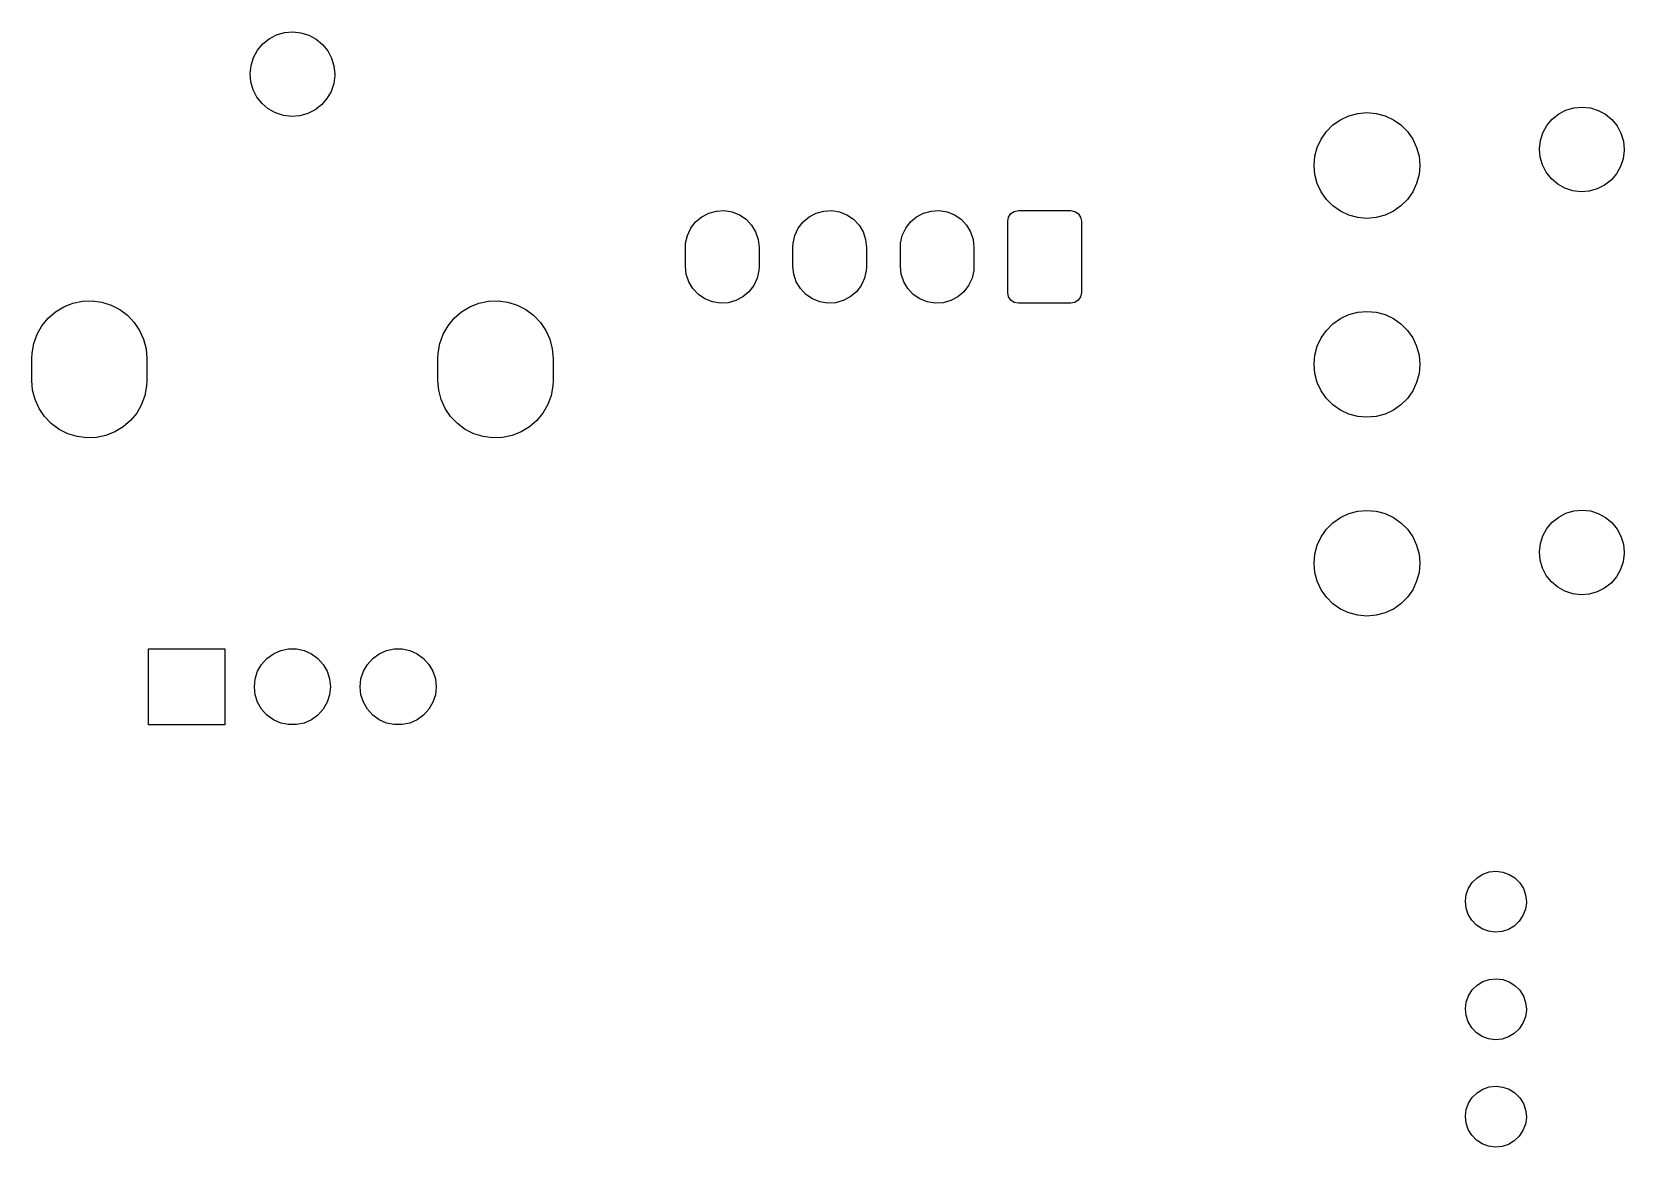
# Model space of a CAD drawing. Extents: x 57 to 241, y -129 to -56.
# Drawn here: x 203.39 to 241.03, y -82 to -55.64 of the extents above; entities that cross this region are included whole.
import ezdxf

# ---------------------------------------------------------------- set-up
doc = ezdxf.new("R2010")
doc.units = 0
doc.layers.add('BLACK', color=7, linetype='CONTINUOUS')

msp = doc.modelspace()

# ---------------------------------------------------------------- linework, layer by layer
at = {"layer": 'BLACK', "linetype": 'CONTINUOUS'}
for p, q in [((209.175, -55.7148), (209.363, -55.6597)), ((209.363, -55.6597), (209.557, -55.642)), ((209.557, -55.642), (209.751, -55.6624)), ((209.751, -55.6624), (209.938, -55.7201)), ((208.631, -56.2481), (208.725, -56.077)), ((208.725, -56.077), (208.85, -55.9275)), ((208.85, -55.9275), (209.002, -55.8052)), ((209.002, -55.8052), (209.175, -55.7148)), ((209.938, -55.7201), (210.109, -55.813)), ((210.109, -55.813), (210.26, -55.9374)), ((210.26, -55.9374), (210.383, -56.0886)), ((208.55, -56.628), (208.572, -56.4341)), ((208.572, -56.4341), (208.631, -56.2481)), ((210.383, -56.0886), (210.475, -56.2609)), ((210.475, -56.2609), (210.531, -56.4478)), ((210.531, -56.4478), (210.55, -56.642)), ((208.566, -56.8225), (208.55, -56.628)), ((208.62, -57.0101), (208.566, -56.8225)), ((210.55, -56.6699), (210.525, -56.8635)), ((210.55, -56.642), (210.55, -56.6699)), ((208.709, -57.1837), (208.62, -57.0101)), ((208.831, -57.3367), (208.709, -57.1837)), ((210.464, -57.0487), (210.367, -57.2184)), ((210.525, -56.8635), (210.464, -57.0487)), ((208.979, -57.4631), (208.831, -57.3367)), ((209.15, -57.5584), (208.979, -57.4631)), ((209.335, -57.6187), (209.15, -57.5584)), ((209.912, -57.5743), (209.724, -57.6268)), ((210.086, -57.4863), (209.912, -57.5743)), ((210.24, -57.3662), (210.086, -57.4863)), ((210.367, -57.2184), (210.24, -57.3662)), ((234.522, -57.6254), (234.733, -57.569)), ((234.733, -57.569), (234.95, -57.55)), ((234.95, -57.55), (235.167, -57.569)), ((235.167, -57.569), (235.378, -57.6254)), ((239.33, -57.7055), (239.482, -57.5832)), ((239.482, -57.5832), (239.655, -57.4928)), ((239.655, -57.4928), (239.843, -57.4377)), ((239.843, -57.4377), (240.037, -57.42)), ((240.037, -57.42), (240.231, -57.4404)), ((240.231, -57.4404), (240.418, -57.4981)), ((240.418, -57.4981), (240.589, -57.591)), ((209.529, -57.6418), (209.335, -57.6187)), ((209.724, -57.6268), (209.529, -57.6418)), ((233.992, -57.9965), (234.147, -57.8424)), ((234.147, -57.8424), (234.325, -57.7175)), ((234.325, -57.7175), (234.522, -57.6254)), ((235.378, -57.6254), (235.575, -57.7175)), ((235.575, -57.7175), (235.753, -57.8424)), ((235.753, -57.8424), (235.908, -57.9965)), ((239.111, -58.0261), (239.205, -57.855)), ((239.205, -57.855), (239.33, -57.7055)), ((240.589, -57.591), (240.74, -57.7154)), ((240.74, -57.7154), (240.863, -57.8666)), ((240.863, -57.8666), (240.955, -58.0389)), ((233.775, -58.3725), (233.867, -58.175)), ((233.867, -58.175), (233.992, -57.9965)), ((235.908, -57.9965), (236.033, -58.175)), ((236.033, -58.175), (236.125, -58.3725)), ((239.03, -58.406), (239.052, -58.2121)), ((239.052, -58.2121), (239.111, -58.0261)), ((240.955, -58.0389), (241.011, -58.2258)), ((241.011, -58.2258), (241.03, -58.42)), ((233.7, -58.8), (233.719, -58.5829)), ((233.719, -58.5829), (233.775, -58.3725)), ((236.125, -58.3725), (236.181, -58.5829)), ((236.181, -58.5829), (236.2, -58.8)), ((239.046, -58.6005), (239.03, -58.406)), ((239.1, -58.7881), (239.046, -58.6005)), ((241.005, -58.6415), (240.944, -58.8267)), ((241.03, -58.4479), (241.005, -58.6415)), ((241.03, -58.42), (241.03, -58.4479)), ((233.719, -59.0171), (233.7, -58.8)), ((233.775, -59.2275), (233.719, -59.0171)), ((236.181, -59.0171), (236.125, -59.2275)), ((236.2, -58.8), (236.181, -59.0171)), ((239.189, -58.9617), (239.1, -58.7881)), ((239.311, -59.1147), (239.189, -58.9617)), ((240.847, -58.9964), (240.72, -59.1442)), ((240.944, -58.8267), (240.847, -58.9964)), ((233.867, -59.425), (233.775, -59.2275)), ((233.992, -59.6035), (233.867, -59.425)), ((236.033, -59.425), (235.908, -59.6035)), ((236.125, -59.2275), (236.033, -59.425)), ((239.459, -59.2411), (239.311, -59.1147)), ((239.63, -59.3364), (239.459, -59.2411)), ((239.815, -59.3967), (239.63, -59.3364)), ((240.009, -59.4198), (239.815, -59.3967)), ((240.204, -59.4048), (240.009, -59.4198)), ((240.392, -59.3523), (240.204, -59.4048)), ((240.566, -59.2643), (240.392, -59.3523)), ((240.72, -59.1442), (240.566, -59.2643)), ((234.147, -59.7576), (233.992, -59.6035)), ((234.325, -59.8825), (234.147, -59.7576)), ((235.753, -59.7576), (235.575, -59.8825)), ((235.908, -59.6035), (235.753, -59.7576)), ((218.966, -60.2843), (219.08, -60.135)), ((219.08, -60.135), (219.224, -60.0137)), ((219.224, -60.0137), (219.39, -59.9261)), ((219.39, -59.9261), (219.571, -59.8762)), ((219.571, -59.8762), (219.759, -59.8664)), ((219.759, -59.8664), (219.944, -59.897)), ((219.944, -59.897), (220.118, -59.9668)), ((220.118, -59.9668), (220.274, -60.0725)), ((220.274, -60.0725), (220.403, -60.209)), ((220.403, -60.209), (220.5, -60.3701)), ((221.506, -60.2843), (221.62, -60.135)), ((221.62, -60.135), (221.764, -60.0137)), ((221.764, -60.0137), (221.93, -59.9261)), ((221.93, -59.9261), (222.111, -59.8762)), ((222.111, -59.8762), (222.299, -59.8664)), ((222.299, -59.8664), (222.484, -59.897)), ((222.484, -59.897), (222.658, -59.9668)), ((222.658, -59.9668), (222.814, -60.0725)), ((222.814, -60.0725), (222.943, -60.209)), ((222.943, -60.209), (223.04, -60.3701)), ((224.046, -60.2843), (224.16, -60.135)), ((224.16, -60.135), (224.304, -60.0137)), ((224.304, -60.0137), (224.47, -59.9261)), ((224.47, -59.9261), (224.651, -59.8762)), ((224.651, -59.8762), (224.839, -59.8664)), ((224.839, -59.8664), (225.024, -59.897)), ((225.024, -59.897), (225.198, -59.9668)), ((225.198, -59.9668), (225.354, -60.0725)), ((225.354, -60.0725), (225.483, -60.209)), ((225.483, -60.209), (225.58, -60.3701)), ((226.46, -60.115), (226.479, -60.0193)), ((226.46, -61.805), (226.46, -60.115)), ((226.479, -60.0193), (226.533, -59.9382)), ((226.533, -59.9382), (226.614, -59.884)), ((226.614, -59.884), (226.71, -59.865)), ((226.71, -59.865), (227.95, -59.865)), ((227.95, -59.865), (228.046, -59.884)), ((228.046, -59.884), (228.127, -59.9382)), ((228.127, -59.9382), (228.181, -60.0193)), ((228.181, -60.0193), (228.2, -60.115)), ((228.2, -60.115), (228.2, -61.805)), ((234.522, -59.9746), (234.325, -59.8825)), ((234.733, -60.031), (234.522, -59.9746)), ((234.95, -60.05), (234.733, -60.031)), ((235.167, -60.031), (234.95, -60.05)), ((235.378, -59.9746), (235.167, -60.031)), ((235.575, -59.8825), (235.378, -59.9746)), ((218.845, -60.638), (218.886, -60.4546)), ((218.886, -60.4546), (218.966, -60.2843)), ((220.5, -60.3701), (220.56, -60.5482)), ((220.56, -60.5482), (220.58, -60.735)), ((221.385, -60.638), (221.426, -60.4546)), ((221.426, -60.4546), (221.506, -60.2843)), ((223.04, -60.3701), (223.1, -60.5482)), ((223.1, -60.5482), (223.12, -60.735)), ((223.925, -60.638), (223.966, -60.4546)), ((223.966, -60.4546), (224.046, -60.2843)), ((225.58, -60.3701), (225.64, -60.5482)), ((225.64, -60.5482), (225.66, -60.735)), ((218.84, -60.735), (218.845, -60.638)), ((218.84, -61.185), (218.84, -60.735)), ((220.58, -60.735), (220.58, -61.185)), ((221.38, -60.735), (221.385, -60.638)), ((221.38, -61.185), (221.38, -60.735)), ((223.12, -60.735), (223.12, -61.185)), ((223.92, -60.735), (223.925, -60.638)), ((223.92, -61.185), (223.92, -60.735)), ((225.66, -60.735), (225.66, -61.185)), ((218.86, -61.3718), (218.84, -61.185)), ((220.575, -61.282), (220.534, -61.4654)), ((220.58, -61.185), (220.575, -61.282)), ((221.4, -61.3718), (221.38, -61.185)), ((223.115, -61.282), (223.074, -61.4654)), ((223.12, -61.185), (223.115, -61.282)), ((223.94, -61.3718), (223.92, -61.185)), ((225.655, -61.282), (225.614, -61.4654)), ((225.66, -61.185), (225.655, -61.282)), ((218.92, -61.5499), (218.86, -61.3718)), ((219.017, -61.711), (218.92, -61.5499)), ((219.146, -61.8475), (219.017, -61.711)), ((220.454, -61.6357), (220.34, -61.785)), ((220.534, -61.4654), (220.454, -61.6357)), ((221.46, -61.5499), (221.4, -61.3718)), ((221.557, -61.711), (221.46, -61.5499)), ((221.686, -61.8475), (221.557, -61.711)), ((222.994, -61.6357), (222.88, -61.785)), ((223.074, -61.4654), (222.994, -61.6357)), ((224, -61.5499), (223.94, -61.3718)), ((224.097, -61.711), (224, -61.5499)), ((224.226, -61.8475), (224.097, -61.711)), ((225.534, -61.6357), (225.42, -61.785)), ((225.614, -61.4654), (225.534, -61.6357)), ((204.145, -62.1418), (204.359, -62.0574)), ((204.359, -62.0574), (204.584, -62.0101)), ((204.584, -62.0101), (204.814, -62.0015)), ((204.814, -62.0015), (205.042, -62.0317)), ((205.042, -62.0317), (205.262, -62.0999)), ((205.262, -62.0999), (205.467, -62.2041)), ((213.745, -62.1418), (213.959, -62.0574)), ((213.959, -62.0574), (214.184, -62.0101)), ((214.184, -62.0101), (214.414, -62.0015)), ((214.414, -62.0015), (214.642, -62.0317)), ((214.642, -62.0317), (214.862, -62.0999)), ((214.862, -62.0999), (215.067, -62.2041)), ((219.302, -61.9532), (219.146, -61.8475)), ((219.476, -62.023), (219.302, -61.9532)), ((219.661, -62.0536), (219.476, -62.023)), ((219.849, -62.0438), (219.661, -62.0536)), ((220.03, -61.9939), (219.849, -62.0438)), ((220.196, -61.9063), (220.03, -61.9939)), ((220.34, -61.785), (220.196, -61.9063)), ((221.842, -61.9532), (221.686, -61.8475)), ((222.016, -62.023), (221.842, -61.9532)), ((222.201, -62.0536), (222.016, -62.023)), ((222.389, -62.0438), (222.201, -62.0536)), ((222.57, -61.9939), (222.389, -62.0438)), ((222.736, -61.9063), (222.57, -61.9939)), ((222.88, -61.785), (222.736, -61.9063)), ((224.382, -61.9532), (224.226, -61.8475)), ((224.556, -62.023), (224.382, -61.9532)), ((224.741, -62.0536), (224.556, -62.023)), ((224.929, -62.0438), (224.741, -62.0536)), ((225.11, -61.9939), (224.929, -62.0438)), ((225.276, -61.9063), (225.11, -61.9939)), ((225.42, -61.785), (225.276, -61.9063)), ((226.479, -61.9007), (226.46, -61.805)), ((226.533, -61.9818), (226.479, -61.9007)), ((226.614, -62.036), (226.533, -61.9818)), ((226.71, -62.055), (226.614, -62.036)), ((227.95, -62.055), (226.71, -62.055)), ((228.046, -62.036), (227.95, -62.055)), ((228.127, -61.9818), (228.046, -62.036)), ((228.181, -61.9007), (228.127, -61.9818)), ((228.2, -61.805), (228.181, -61.9007)), ((203.629, -62.5897), (203.775, -62.4119)), ((203.775, -62.4119), (203.949, -62.2611)), ((203.949, -62.2611), (204.145, -62.1418)), ((205.467, -62.2041), (205.651, -62.3414)), ((205.651, -62.3414), (205.81, -62.5078)), ((213.229, -62.5897), (213.375, -62.4119)), ((213.375, -62.4119), (213.549, -62.2611)), ((213.549, -62.2611), (213.745, -62.1418)), ((215.067, -62.2041), (215.251, -62.3414)), ((215.251, -62.3414), (215.41, -62.5078)), ((234.147, -62.5424), (234.325, -62.4175)), ((234.325, -62.4175), (234.522, -62.3254)), ((234.522, -62.3254), (234.733, -62.269)), ((234.733, -62.269), (234.95, -62.25)), ((234.95, -62.25), (235.167, -62.269)), ((235.167, -62.269), (235.378, -62.3254)), ((235.378, -62.3254), (235.575, -62.4175)), ((235.575, -62.4175), (235.753, -62.5424)), ((203.437, -63.0057), (203.515, -62.7895)), ((203.515, -62.7895), (203.629, -62.5897)), ((205.81, -62.5078), (205.938, -62.6986)), ((205.938, -62.6986), (206.033, -62.9083)), ((213.037, -63.0057), (213.115, -62.7895)), ((213.115, -62.7895), (213.229, -62.5897)), ((215.41, -62.5078), (215.538, -62.6986)), ((215.538, -62.6986), (215.633, -62.9083)), ((233.867, -62.875), (233.992, -62.6965)), ((233.992, -62.6965), (234.147, -62.5424)), ((235.753, -62.5424), (235.908, -62.6965)), ((235.908, -62.6965), (236.033, -62.875)), ((203.39, -63.36), (203.396, -63.232)), ((203.396, -63.232), (203.437, -63.0057)), ((206.033, -62.9083), (206.091, -63.1309)), ((206.091, -63.1309), (206.11, -63.36)), ((212.99, -63.36), (212.996, -63.232)), ((212.996, -63.232), (213.037, -63.0057)), ((215.633, -62.9083), (215.691, -63.1309)), ((215.691, -63.1309), (215.71, -63.36)), ((233.719, -63.2829), (233.775, -63.0725)), ((233.775, -63.0725), (233.867, -62.875)), ((236.033, -62.875), (236.125, -63.0725)), ((236.125, -63.0725), (236.181, -63.2829)), ((203.39, -63.88), (203.39, -63.36)), ((206.11, -63.36), (206.11, -63.88)), ((212.99, -63.88), (212.99, -63.36)), ((215.71, -63.36), (215.71, -63.88)), ((233.7, -63.5), (233.719, -63.2829)), ((233.719, -63.7171), (233.7, -63.5)), ((236.181, -63.2829), (236.2, -63.5)), ((236.2, -63.5), (236.181, -63.7171)), ((203.409, -64.1091), (203.39, -63.88)), ((206.11, -63.88), (206.104, -64.008)), ((213.009, -64.1091), (212.99, -63.88)), ((215.71, -63.88), (215.704, -64.008)), ((233.775, -63.9275), (233.719, -63.7171)), ((233.867, -64.125), (233.775, -63.9275)), ((236.125, -63.9275), (236.033, -64.125)), ((236.181, -63.7171), (236.125, -63.9275)), ((203.467, -64.3317), (203.409, -64.1091)), ((203.562, -64.5414), (203.467, -64.3317)), ((206.063, -64.2343), (205.985, -64.4505)), ((206.104, -64.008), (206.063, -64.2343)), ((213.067, -64.3317), (213.009, -64.1091)), ((213.162, -64.5414), (213.067, -64.3317)), ((215.663, -64.2343), (215.585, -64.4505)), ((215.704, -64.008), (215.663, -64.2343)), ((233.992, -64.3035), (233.867, -64.125)), ((234.147, -64.4576), (233.992, -64.3035)), ((235.908, -64.3035), (235.753, -64.4576)), ((236.033, -64.125), (235.908, -64.3035)), ((203.69, -64.7322), (203.562, -64.5414)), ((203.849, -64.8986), (203.69, -64.7322)), ((205.871, -64.6503), (205.725, -64.8281)), ((205.985, -64.4505), (205.871, -64.6503)), ((213.29, -64.7322), (213.162, -64.5414)), ((213.449, -64.8986), (213.29, -64.7322)), ((215.471, -64.6503), (215.325, -64.8281)), ((215.585, -64.4505), (215.471, -64.6503)), ((234.325, -64.5825), (234.147, -64.4576)), ((234.522, -64.6746), (234.325, -64.5825)), ((234.733, -64.731), (234.522, -64.6746)), ((234.95, -64.75), (234.733, -64.731)), ((235.167, -64.731), (234.95, -64.75)), ((235.378, -64.6746), (235.167, -64.731)), ((235.575, -64.5825), (235.378, -64.6746)), ((235.753, -64.4576), (235.575, -64.5825)), ((204.033, -65.0359), (203.849, -64.8986)), ((204.238, -65.1401), (204.033, -65.0359)), ((205.355, -65.0982), (205.141, -65.1826)), ((205.551, -64.9789), (205.355, -65.0982)), ((205.725, -64.8281), (205.551, -64.9789)), ((213.633, -65.0359), (213.449, -64.8986)), ((213.838, -65.1401), (213.633, -65.0359)), ((214.955, -65.0982), (214.741, -65.1826)), ((215.151, -64.9789), (214.955, -65.0982)), ((215.325, -64.8281), (215.151, -64.9789)), ((204.458, -65.2083), (204.238, -65.1401)), ((204.686, -65.2385), (204.458, -65.2083)), ((204.916, -65.2299), (204.686, -65.2385)), ((205.141, -65.1826), (204.916, -65.2299)), ((214.058, -65.2083), (213.838, -65.1401)), ((214.286, -65.2385), (214.058, -65.2083)), ((214.516, -65.2299), (214.286, -65.2385)), ((214.741, -65.1826), (214.516, -65.2299)), ((234.522, -67.0254), (234.733, -66.969)), ((234.733, -66.969), (234.95, -66.95)), ((234.95, -66.95), (235.167, -66.969)), ((235.167, -66.969), (235.378, -67.0254)), ((239.655, -67.0178), (239.843, -66.9627)), ((239.843, -66.9627), (240.037, -66.945)), ((240.037, -66.945), (240.231, -66.9654)), ((240.231, -66.9654), (240.418, -67.0231)), ((233.992, -67.3965), (234.147, -67.2424)), ((234.147, -67.2424), (234.325, -67.1175)), ((234.325, -67.1175), (234.522, -67.0254)), ((235.378, -67.0254), (235.575, -67.1175)), ((235.575, -67.1175), (235.753, -67.2424)), ((235.753, -67.2424), (235.908, -67.3965)), ((239.205, -67.38), (239.33, -67.2305)), ((239.33, -67.2305), (239.482, -67.1082)), ((239.482, -67.1082), (239.655, -67.0178)), ((240.418, -67.0231), (240.589, -67.116)), ((240.589, -67.116), (240.74, -67.2404)), ((240.74, -67.2404), (240.863, -67.3916)), ((233.775, -67.7725), (233.867, -67.575)), ((233.867, -67.575), (233.992, -67.3965)), ((235.908, -67.3965), (236.033, -67.575)), ((236.033, -67.575), (236.125, -67.7725)), ((239.03, -67.931), (239.052, -67.7371)), ((239.052, -67.7371), (239.111, -67.5511)), ((239.111, -67.5511), (239.205, -67.38)), ((240.863, -67.3916), (240.955, -67.5639)), ((240.955, -67.5639), (241.011, -67.7508)), ((241.011, -67.7508), (241.03, -67.945)), ((233.7, -68.2), (233.719, -67.9829)), ((233.719, -67.9829), (233.775, -67.7725)), ((236.125, -67.7725), (236.181, -67.9829)), ((236.181, -67.9829), (236.2, -68.2)), ((239.046, -68.1255), (239.03, -67.931)), ((239.1, -68.3131), (239.046, -68.1255)), ((241.03, -67.9729), (241.005, -68.1665)), ((241.03, -67.945), (241.03, -67.9729)), ((233.719, -68.4171), (233.7, -68.2)), ((233.775, -68.6275), (233.719, -68.4171)), ((236.181, -68.4171), (236.125, -68.6275)), ((236.2, -68.2), (236.181, -68.4171)), ((239.189, -68.4867), (239.1, -68.3131)), ((239.311, -68.6397), (239.189, -68.4867)), ((240.944, -68.3517), (240.847, -68.5214)), ((241.005, -68.1665), (240.944, -68.3517)), ((233.867, -68.825), (233.775, -68.6275)), ((233.992, -69.0035), (233.867, -68.825)), ((236.033, -68.825), (235.908, -69.0035)), ((236.125, -68.6275), (236.033, -68.825)), ((239.459, -68.7661), (239.311, -68.6397)), ((239.63, -68.8614), (239.459, -68.7661)), ((239.815, -68.9217), (239.63, -68.8614)), ((240.392, -68.8773), (240.204, -68.9298)), ((240.566, -68.7893), (240.392, -68.8773)), ((240.72, -68.6692), (240.566, -68.7893)), ((240.847, -68.5214), (240.72, -68.6692)), ((234.147, -69.1576), (233.992, -69.0035)), ((234.325, -69.2825), (234.147, -69.1576)), ((235.753, -69.1576), (235.575, -69.2825)), ((235.908, -69.0035), (235.753, -69.1576)), ((240.009, -68.9448), (239.815, -68.9217)), ((240.204, -68.9298), (240.009, -68.9448)), ((234.522, -69.3746), (234.325, -69.2825)), ((234.733, -69.431), (234.522, -69.3746)), ((234.95, -69.45), (234.733, -69.431)), ((235.167, -69.431), (234.95, -69.45)), ((235.378, -69.3746), (235.167, -69.431)), ((235.575, -69.2825), (235.378, -69.3746)), ((206.15, -72.02), (206.15, -70.22)), ((206.15, -70.22), (207.95, -70.22)), ((207.95, -70.22), (207.95, -72.02)), ((208.948, -70.4512), (209.1, -70.3406)), ((209.1, -70.3406), (209.272, -70.264)), ((209.272, -70.264), (209.456, -70.2249)), ((209.456, -70.2249), (209.644, -70.2249)), ((209.644, -70.2249), (209.828, -70.264)), ((209.828, -70.264), (210, -70.3406)), ((210, -70.3406), (210.152, -70.4512)), ((211.448, -70.4512), (211.6, -70.3406)), ((211.6, -70.3406), (211.772, -70.264)), ((211.772, -70.264), (211.956, -70.2249)), ((211.956, -70.2249), (212.144, -70.2249)), ((212.144, -70.2249), (212.328, -70.264)), ((212.328, -70.264), (212.5, -70.3406)), ((212.5, -70.3406), (212.652, -70.4512)), ((208.67, -70.9329), (208.728, -70.7539)), ((208.728, -70.7539), (208.822, -70.591)), ((208.822, -70.591), (208.948, -70.4512)), ((210.152, -70.4512), (210.278, -70.591)), ((210.278, -70.591), (210.372, -70.7539)), ((210.372, -70.7539), (210.43, -70.9329)), ((211.17, -70.9329), (211.228, -70.7539)), ((211.228, -70.7539), (211.322, -70.591)), ((211.322, -70.591), (211.448, -70.4512)), ((212.652, -70.4512), (212.778, -70.591)), ((212.778, -70.591), (212.872, -70.7539)), ((212.872, -70.7539), (212.93, -70.9329)), ((208.65, -71.12), (208.67, -70.9329)), ((208.67, -71.3071), (208.65, -71.12)), ((210.43, -70.9329), (210.45, -71.12)), ((210.45, -71.12), (210.43, -71.3071)), ((211.15, -71.12), (211.17, -70.9329)), ((211.17, -71.3071), (211.15, -71.12)), ((212.93, -70.9329), (212.95, -71.12)), ((212.95, -71.12), (212.93, -71.3071)), ((208.728, -71.4861), (208.67, -71.3071)), ((208.822, -71.649), (208.728, -71.4861)), ((210.372, -71.4861), (210.278, -71.649)), ((210.43, -71.3071), (210.372, -71.4861)), ((211.228, -71.4861), (211.17, -71.3071)), ((211.322, -71.649), (211.228, -71.4861)), ((212.872, -71.4861), (212.778, -71.649)), ((212.93, -71.3071), (212.872, -71.4861)), ((208.948, -71.7888), (208.822, -71.649)), ((209.1, -71.8994), (208.948, -71.7888)), ((210.152, -71.7888), (210, -71.8994)), ((210.278, -71.649), (210.152, -71.7888)), ((211.448, -71.7888), (211.322, -71.649)), ((211.6, -71.8994), (211.448, -71.7888)), ((212.652, -71.7888), (212.5, -71.8994)), ((212.778, -71.649), (212.652, -71.7888)), ((207.95, -72.02), (206.15, -72.02)), ((209.272, -71.976), (209.1, -71.8994)), ((209.456, -72.0151), (209.272, -71.976)), ((209.644, -72.0151), (209.456, -72.0151)), ((209.828, -71.976), (209.644, -72.0151)), ((210, -71.8994), (209.828, -71.976)), ((211.772, -71.976), (211.6, -71.8994)), ((211.956, -72.0151), (211.772, -71.976)), ((212.144, -72.0151), (211.956, -72.0151)), ((212.328, -71.976), (212.144, -72.0151)), ((212.5, -71.8994), (212.328, -71.976)), ((237.44, -75.7449), (237.555, -75.6326)), ((237.555, -75.6326), (237.691, -75.5485)), ((237.691, -75.5485), (237.843, -75.4968)), ((237.843, -75.4968), (238.003, -75.48)), ((238.003, -75.48), (238.162, -75.499)), ((238.162, -75.499), (238.314, -75.5529)), ((238.314, -75.5529), (238.449, -75.6389)), ((238.449, -75.6389), (238.562, -75.7528)), ((237.278, -76.1899), (237.298, -76.0307)), ((237.298, -76.0307), (237.353, -75.8799)), ((237.353, -75.8799), (237.44, -75.7449)), ((238.562, -75.7528), (238.647, -75.8889)), ((238.647, -75.8889), (238.7, -76.0405)), ((237.294, -76.3497), (237.278, -76.1899)), ((237.344, -76.502), (237.294, -76.3497)), ((238.695, -76.3791), (238.638, -76.5291)), ((238.718, -76.2201), (238.695, -76.3791)), ((238.7, -76.0405), (238.718, -76.2)), ((238.718, -76.2), (238.718, -76.2201)), ((237.428, -76.6393), (237.344, -76.502)), ((237.539, -76.7548), (237.428, -76.6393)), ((237.673, -76.8427), (237.539, -76.7548)), ((238.433, -76.7735), (238.295, -76.8557)), ((238.55, -76.6628), (238.433, -76.7735)), ((238.638, -76.5291), (238.55, -76.6628)), ((237.824, -76.8986), (237.673, -76.8427)), ((237.983, -76.9198), (237.824, -76.8986)), ((238.143, -76.9053), (237.983, -76.9198)), ((238.295, -76.8557), (238.143, -76.9053)), ((237.353, -78.4199), (237.44, -78.2849)), ((237.44, -78.2849), (237.555, -78.1726)), ((237.555, -78.1726), (237.691, -78.0885)), ((237.691, -78.0885), (237.843, -78.0368)), ((237.843, -78.0368), (238.003, -78.02)), ((238.003, -78.02), (238.162, -78.039)), ((238.162, -78.039), (238.314, -78.0929)), ((238.314, -78.0929), (238.449, -78.1789)), ((238.449, -78.1789), (238.562, -78.2928)), ((237.278, -78.7299), (237.298, -78.5707)), ((237.298, -78.5707), (237.353, -78.4199)), ((238.562, -78.2928), (238.647, -78.4289)), ((238.647, -78.4289), (238.7, -78.5805)), ((238.7, -78.5805), (238.718, -78.74)), ((237.294, -78.8897), (237.278, -78.7299)), ((237.344, -79.042), (237.294, -78.8897)), ((237.428, -79.1793), (237.344, -79.042)), ((238.695, -78.9191), (238.638, -79.0691)), ((238.718, -78.7601), (238.695, -78.9191)), ((238.718, -78.74), (238.718, -78.7601)), ((237.539, -79.2948), (237.428, -79.1793)), ((237.673, -79.3827), (237.539, -79.2948)), ((237.824, -79.4386), (237.673, -79.3827)), ((238.295, -79.3957), (238.143, -79.4453)), ((238.433, -79.3135), (238.295, -79.3957)), ((238.55, -79.2028), (238.433, -79.3135)), ((238.638, -79.0691), (238.55, -79.2028)), ((237.983, -79.4598), (237.824, -79.4386)), ((238.143, -79.4453), (237.983, -79.4598)), ((237.353, -80.9599), (237.44, -80.8249)), ((237.44, -80.8249), (237.555, -80.7126)), ((237.555, -80.7126), (237.691, -80.6285)), ((237.691, -80.6285), (237.843, -80.5768)), ((237.843, -80.5768), (238.003, -80.56)), ((238.003, -80.56), (238.162, -80.579)), ((238.162, -80.579), (238.314, -80.6329)), ((238.314, -80.6329), (238.449, -80.7189)), ((238.449, -80.7189), (238.562, -80.8328)), ((238.562, -80.8328), (238.647, -80.9689)), ((237.278, -81.2699), (237.298, -81.1107)), ((237.294, -81.4297), (237.278, -81.2699)), ((237.298, -81.1107), (237.353, -80.9599)), ((238.647, -80.9689), (238.7, -81.1205)), ((238.718, -81.3001), (238.695, -81.4591)), ((238.7, -81.1205), (238.718, -81.28)), ((238.718, -81.28), (238.718, -81.3001)), ((237.344, -81.582), (237.294, -81.4297)), ((237.428, -81.7193), (237.344, -81.582)), ((238.638, -81.6091), (238.55, -81.7428)), ((238.695, -81.4591), (238.638, -81.6091)), ((237.539, -81.8348), (237.428, -81.7193)), ((237.673, -81.9227), (237.539, -81.8348)), ((237.824, -81.9786), (237.673, -81.9227)), ((237.983, -81.9998), (237.824, -81.9786)), ((238.143, -81.9853), (237.983, -81.9998)), ((238.295, -81.9357), (238.143, -81.9853)), ((238.433, -81.8535), (238.295, -81.9357)), ((238.55, -81.7428), (238.433, -81.8535))]:
    msp.add_line(p, q, dxfattribs=at)

doc.saveas('drawing.dxf')
